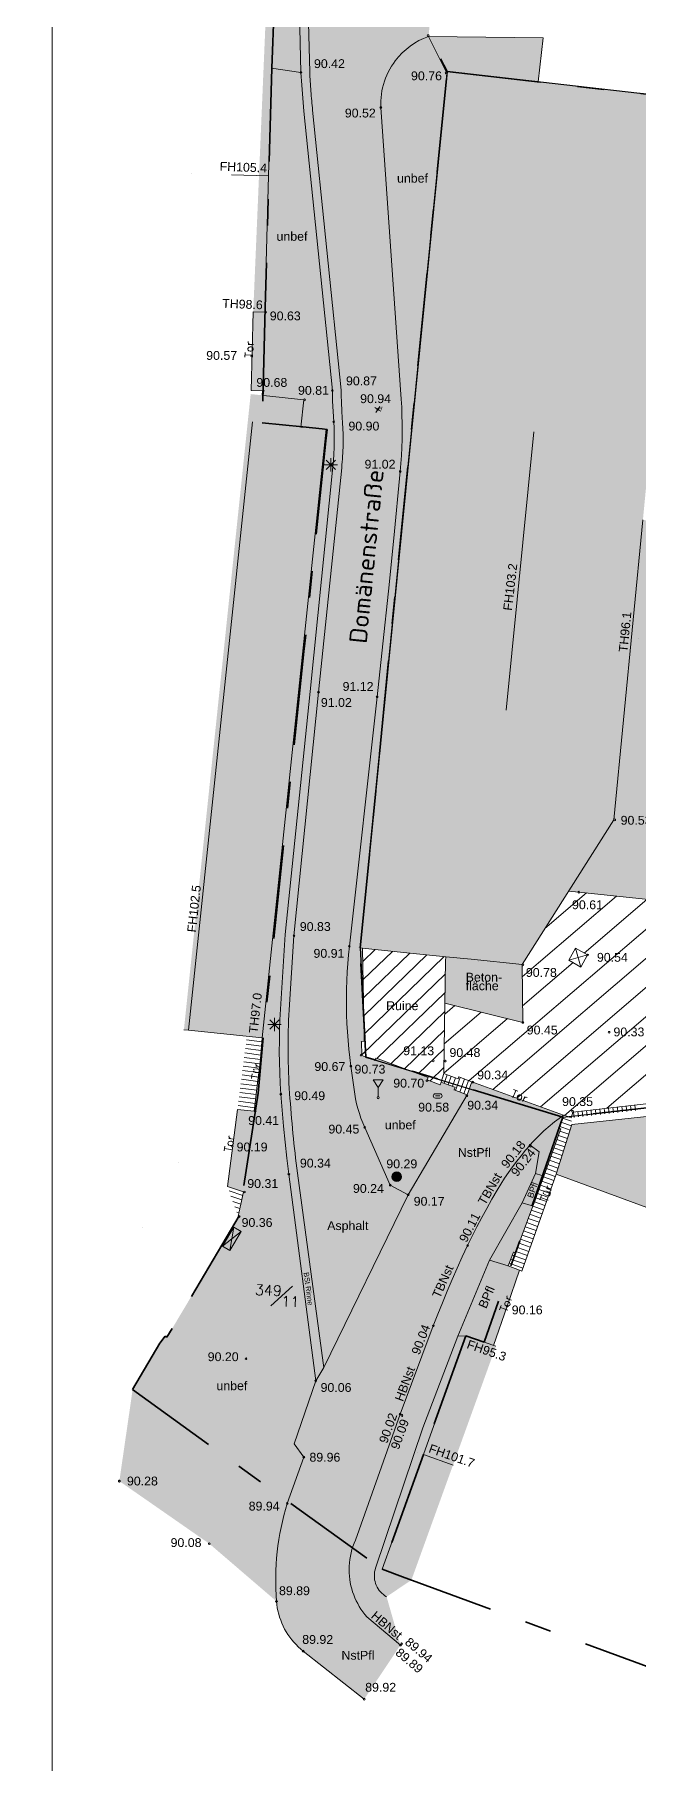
# Model space of a CAD drawing. Header units: centimetres. Extents: x 0 to 44.8, y 0 to 29.7.
# Drawn here: x 31.93 to 34.21, y 4.99 to 11.51 of the extents above; entities that cross this region are included whole.
import ezdxf
from ezdxf.xclip import XClip

# ---------------------------------------------------------------- set-up
doc = ezdxf.new("R2010")
doc.units = ezdxf.units.CM
doc.header["$MEASUREMENT"] = 0
doc.header["$XCLIPFRAME"] = 0
for name, pattern in [('802', [75, 50, -25]), ('812', [75, 50, -25]), ('822', [75, 50, -25]), ('9954', [75, 50, -25]), ('Doppelstrichlinie', [1.093611, 0.529167, -0.211667, 0.141111, -0.211667])]:
    doc.linetypes.add(name, pattern=pattern)
for name, color, linetype in [('A-Fenster Türen', 7, 'Continuous'), ('AB-01_Lageplan_1_0', 7, 'Continuous'), ('AB-01_Lageplan_1_Ebene 2000', 7, 'Continuous'), ('AB-01_Lageplan_1_Ebene 4000', 7, 'Continuous'), ('AB-01_Lageplan_1_Ebene 500', 7, 'Continuous'), ('AB-01_Lageplan_1_Ebene 510', 7, 'Continuous'), ('AB-01_Lageplan_1_Ebene 7000', 7, 'Continuous'), ('AB-01_Lageplan_1_Ebene 7350', 7, 'Continuous'), ('AB-01_Lageplan_1_Ebene 8000', 7, 'Continuous'), ('AB-01_Lageplan_1_Ebene 805', 7, 'Continuous'), ('Layout-Zeichnung.Layout', 7, 'Continuous')]:
    doc.layers.add(name, color=color, linetype=linetype)
doc.styles.add('ERSTELLTER_STIL_1', font='')
doc.styles.add('ERSTELLTER_STIL_2', font='Simplex.shx')
doc.styles.add('ERSTELLTER_STIL_3', font='')
doc.styles.get('ERSTELLTER_STIL_1').set_extended_font_data('Arial Narrow')
doc.styles.get('ERSTELLTER_STIL_3').set_extended_font_data('Arial')

# ---------------------------------------------------------------- blocks, each defined once
blk = doc.blocks.new('Zeichnung_1_1', base_point=(36.7453, 8.7483))
at = {"layer": 'AB-01_Lageplan_1_Ebene 2000', "linetype": 'Continuous', "lineweight": 18, "true_color": 0x0099e6}
blk.add_hatch(color=142, dxfattribs=at).paths.add_polyline_path([(33.2986, 7.2239, 1), (33.2986, 7.1906, 1)])
at = {"layer": 'AB-01_Lageplan_1_Ebene 7000', "linetype": 'Continuous', "lineweight": 18, "true_color": 0x00a800}
for points in [[(33.9148, 7.3819), (33.9167, 7.3873), (33.908, 7.3908), (33.9274, 7.4395, 0.058882), (33.801, 7.3267), (33.8353, 7.3007), (33.8212, 7.2198), (33.8525, 7.209)], [(33.6477, 6.8932), (33.7183, 6.8716), (33.7382, 6.9229), (33.7459, 6.9199), (33.8116, 7.0967), (33.771, 7.1089)], [(33.219, 5.7315, 0.359021), (33.2603, 5.6235), (33.3538, 5.6864), (33.2434, 5.7269), (33.5592, 6.6071), (33.5285, 6.6064), (33.3969, 6.2608)]]:
    blk.add_hatch(color=94, dxfattribs=at).paths.add_polyline_path(points)
at = {"layer": 'AB-01_Lageplan_1_Ebene 8000', "linetype": 'Continuous', "lineweight": 18, "true_color": 0xcdbe89}
for points in [[(32.837, 11.6387), (32.8264, 11.3876), (32.9378, 11.3715), (32.9248, 11.9097), (32.8533, 11.9131), (32.8499, 11.9133), (32.8473, 11.8781)], [(33.3126, 5.4412), (33.2603, 5.6235, -0.359021), (33.219, 5.7315), (33.3969, 6.2608), (33.5285, 6.6064), (33.6477, 6.8932), (33.771, 7.1089), (33.8212, 7.2198), (33.8353, 7.3007), (33.801, 7.3267, 0.048101), (33.6772, 7.1564, 0.021248), (33.5658, 6.9477, 0.022277), (33.4364, 6.6444), (33.3117, 6.3116), (33.1429, 5.8367, 0.128788), (33.1203, 5.701, 0.157382), (33.1857, 5.5476)], [(33.8439, 7.1851), (33.8525, 7.209), (33.8212, 7.2198), (33.771, 7.1089), (33.8116, 7.0967), (33.8184, 7.1153)], [(33.6632, 6.5712), (33.7614, 6.8549), (33.7183, 6.8716), (33.6477, 6.8932), (33.5285, 6.6064), (33.5592, 6.6071)]]:
    blk.add_hatch(color=43, dxfattribs=at).paths.add_polyline_path(points)
at = {"layer": 'AB-01_Lageplan_1_Ebene 8000', "linetype": 'Continuous', "lineweight": 18, "true_color": 0xffeba8}
blk.add_hatch(color=41, dxfattribs=at).paths.add_polyline_path([(33.1761, 5.2374), (33.3126, 5.4412), (33.1857, 5.5476, -0.157382), (33.1203, 5.701, -0.128788), (33.1429, 5.8367), (33.3117, 6.3116), (33.4364, 6.6444, -0.022277), (33.5658, 6.9477, -0.021248), (33.6772, 7.1564, -0.048101), (33.801, 7.3267, -0.058882), (33.9274, 7.4395), (33.5821, 7.5653), (33.5639, 7.5158), (33.3416, 7.1394), (33.2742, 7.1753), (33.1779, 7.3931, -0.052562), (33.1433, 7.5007), (33.126, 7.6244, -0.062141), (33.1201, 8.0762), (33.2244, 9.0167), (33.2873, 9.6151), (33.3119, 9.8661, 0.041159), (33.3153, 10.1389), (33.2385, 11.2391, -0.174428), (33.2932, 11.415, -0.145829), (33.4184, 11.5071), (33.4476, 11.8026), (33.3058, 11.8052, -0.137828), (33.2353, 11.8208, -0.239809), (33.1918, 11.899), (32.9578, 11.9108), (32.9248, 11.9097), (32.9378, 11.3715, 0.013723), (32.9486, 11.2251), (33.056, 10.1714, 0.013004), (33.061, 10.0535, -0.04271), (33.0583, 9.8839), (32.8785, 8.1204), (32.8603, 7.8387, 0.031238), (32.862, 7.5188, 0.015406), (32.8919, 7.2163), (32.9932, 6.4371), (32.9119, 6.1997), (32.9485, 6.1499), (32.8862, 5.9749, 0.095335), (32.8455, 5.6061, 0.208853), (32.9461, 5.4184)])
at = {"layer": 'AB-01_Lageplan_1_Ebene 8000', "linetype": 'Continuous', "lineweight": 18, "true_color": 0xe6e699}
for points in [[(33.3416, 7.1394), (33.5639, 7.5158), (33.5144, 7.5343), (33.5182, 7.5445), (33.4658, 7.5641), (33.4621, 7.554), (33.4136, 7.5724), (33.4169, 7.5811), (33.2281, 7.6513), (33.2202, 7.6544), (33.2167, 7.6454), (33.1671, 7.6646), (33.1664, 7.7177), (33.176, 7.7178), (33.17, 8.0689), (33.1594, 8.07), (33.2535, 9.0119), (33.3576, 10.061), (33.4875, 11.369), (33.4184, 11.5071, 0.145829), (33.2932, 11.415, 0.174428), (33.2385, 11.2391), (33.3153, 10.1389, -0.041159), (33.3119, 9.8661), (33.2873, 9.6151), (33.2244, 9.0167), (33.1201, 8.0762, 0.062141), (33.126, 7.6244), (33.1433, 7.5007, 0.052562), (33.1779, 7.3931), (33.2742, 7.1753)], [(32.9932, 6.4371), (32.8919, 7.2163, -0.015406), (32.862, 7.5188, -0.031238), (32.8603, 7.8387), (32.8785, 8.1204), (33.0583, 9.8839, 0.04271), (33.061, 10.0535, -0.013004), (33.056, 10.1714), (32.9486, 11.2251, -0.013723), (32.9378, 11.3715), (32.8264, 11.3876), (32.801, 10.4667), (32.7578, 10.4679), (32.7496, 10.1718), (32.7925, 10.1704), (32.7919, 10.1537), (32.9483, 10.1371), (32.9374, 10.034), (33.0328, 10.0257), (32.7918, 7.7307), (32.7836, 7.6369), (32.7739, 7.5607), (32.7619, 7.4545), (32.6986, 7.4607), (32.6608, 7.17), (32.7212, 7.1503), (32.7053, 7.0592), (32.4326, 6.6017), (32.4255, 6.6065), (32.4062, 6.5793), (32.3033, 6.4043), (32.2533, 6.0594), (32.5922, 5.8236), (32.8455, 5.6061), (32.8428, 5.6539), (32.8425, 5.7004), (32.8443, 5.7465), (32.8483, 5.7925), (32.8549, 5.8413), (32.864, 5.8895), (32.8751, 5.9365), (32.8888, 5.9824), (32.9485, 6.1499), (32.9119, 6.1997)]]:
    blk.add_hatch(color=41, dxfattribs=at).paths.add_polyline_path(points)
at = {"layer": 'AB-01_Lageplan_1_Ebene 8000', "linetype": 'Continuous', "lineweight": 0, "true_color": 0x000000}
for points in [[(34.5531, 9.6459), (34.3922, 9.6646), (34.3927, 9.6183), (34.3359, 9.6177), (34.3353, 9.6712), (34.2263, 9.6838), (34.117, 8.5534), (33.9463, 8.2843), (34.2585, 8.2507), (34.3964, 8.4309), (34.4468, 8.8597)], [(33.7739, 7.7892), (33.7709, 8.0076), (33.5789, 8.0272), (33.4832, 8.0368), (33.4803, 7.8619)]]:
    blk.add_hatch(color=18, dxfattribs=at).paths.add_polyline_path(points)
at = {"layer": 'AB-01_Lageplan_1_Ebene 805', "linetype": 'Continuous', "lineweight": 13, "true_color": 0x9f9f9f}
for points in [[(32.8075, 11.6399), (32.7578, 10.4679), (32.801, 10.4667), (32.8264, 11.3876), (32.837, 11.6387)], [(34.2701, 10.1369), (34.5873, 10.1112), (34.6145, 10.4814), (34.6533, 10.7925), (34.6979, 11.2363), (33.831, 11.3357), (33.8502, 11.5011), (33.4184, 11.5071), (33.4875, 11.369), (33.3576, 10.061), (33.2535, 9.0119), (33.1594, 8.07), (33.2999, 8.0552), (33.5789, 8.0272), (33.7709, 8.0076), (34.117, 8.5534)], [(32.7482, 10.1583), (32.4966, 7.7617), (32.7918, 7.7307), (33.0328, 10.0257), (32.9374, 10.034), (32.9483, 10.1371)], [(34.3462, 7.4456), (33.9589, 7.4043), (33.8989, 7.2169), (34.2409, 7.0916)], [(33.2434, 5.7269), (33.3203, 5.6987), (33.3537, 5.6858), (33.6724, 6.5679), (33.5592, 6.6071)]]:
    blk.add_hatch(color=253, dxfattribs=at).paths.add_polyline_path(points)
at = {"layer": 'AB-01_Lageplan_1_0', "color": 7, "linetype": 'Continuous', "lineweight": 25, "ltscale": 0.666667, "flags": 128}
blk.add_lwpolyline([(38.6074, 8.6995), (38.233, 10.6142), (37.8071, 10.541), (36.9485, 10.4063), (34.6533, 10.7925), (34.6979, 11.2363), (33.4887, 11.3749), (33.1605, 8.0705), (33.1819, 7.6585), (33.9245, 7.4314), (35.1205, 7.5647), (36.4969, 7.7181), (36.4491, 7.0186), (38.6203, 6.8623)], close=True, dxfattribs=at)
blk.add_lwpolyline([(38.6074, 8.6995), (38.233, 10.6142), (37.8071, 10.541), (36.9485, 10.4063), (34.6533, 10.7925), (34.6979, 11.2363), (33.4887, 11.3749), (33.1605, 8.0705), (33.1819, 7.6585), (33.9245, 7.4314), (35.1205, 7.5647), (36.4969, 7.7181), (36.4491, 7.0186), (38.6203, 6.8623)], close=True, dxfattribs=at)
blk.add_lwpolyline([(38.6074, 8.6995), (38.233, 10.6142), (37.8071, 10.541), (36.9485, 10.4063), (34.6533, 10.7925), (34.6979, 11.2363), (33.4887, 11.3749), (33.1605, 8.0705), (33.1819, 7.6585), (33.9245, 7.4314), (35.1205, 7.5647), (36.4969, 7.7181), (36.4491, 7.0186), (38.6203, 6.8623)], close=True, dxfattribs=at)
at = {"layer": 'AB-01_Lageplan_1_Ebene 2000', "color": 7, "linetype": 'Continuous', "lineweight": 13, "ltscale": 0.666667}
for p, q in [((33.4613, 7.5201), (33.4446, 7.5201)), ((33.4446, 7.5118), (33.4613, 7.5118)), ((33.4613, 7.5034), (33.4446, 7.5034)), ((33.453, 7.5118), (33.453, 7.5118))]:
    blk.add_line(p, q, dxfattribs=at)
at = {"layer": 'AB-01_Lageplan_1_Ebene 2000', "color": 7, "linetype": 'Continuous', "lineweight": 35, "ltscale": 0.666667, "flags": 128}
blk.add_lwpolyline([(33.2986, 7.2239, 1), (33.2986, 7.1906, 1)], format="xyb", close=True, dxfattribs=at)
at = {"layer": 'AB-01_Lageplan_1_Ebene 2000', "color": 7, "linetype": 'Continuous', "lineweight": 13, "ltscale": 0.666667}
for radius in [0.0167, 0.0167, 0.0167, 0.0025]:
    blk.add_circle((33.2986, 7.2073), radius, dxfattribs=at)
for centre, start, end in [((33.4446, 7.5118), 90, 270), ((33.4613, 7.5118), 270, 90)]:
    blk.add_arc(centre, 0.00833, start, end, dxfattribs=at)
at = {"layer": 'AB-01_Lageplan_1_Ebene 4000', "color": 7, "linetype": 'Continuous', "lineweight": 13, "ltscale": 0.666667}
for p, q in [((33.0675, 9.9095), (33.0325, 9.8745)), ((33.0675, 9.8745), (33.0325, 9.9095)), ((33.05, 9.897), (33.05, 9.917)), ((33.025, 9.892), (33.045, 9.892)), ((33.05, 9.867), (33.05, 9.887)), ((33.055, 9.892), (33.075, 9.892)), ((32.813, 7.7812), (32.833, 7.7812)), ((32.8555, 7.7987), (32.8205, 7.7637)), ((32.8555, 7.7637), (32.8205, 7.7987)), ((32.838, 7.7862), (32.838, 7.8062)), ((32.838, 7.7562), (32.838, 7.7762)), ((32.843, 7.7812), (32.863, 7.7812)), ((32.642, 6.945), (32.6847, 7.0165)), ((32.7119, 7.0003), (32.642, 6.945)), ((32.6692, 6.9287), (32.6847, 7.0165)), ((32.7119, 7.0003), (32.6692, 6.9287)), ((32.6847, 7.0165), (32.7119, 7.0003)), ((32.642, 6.945), (32.6692, 6.9287))]:
    blk.add_line(p, q, dxfattribs=at)
for centre in [(33.05, 9.892), (32.838, 7.7812)]:
    blk.add_circle(centre, 0.005, dxfattribs=at)
at = {"layer": 'AB-01_Lageplan_1_Ebene 500', "color": 2, "linetype": 'Continuous', "lineweight": 18, "ltscale": 0.666667}
for p, q in [((32.8297, 11.3874), (32.8297, 11.3874)), ((33.3543, 10.0614), (33.3543, 10.0614)), ((33.0361, 10.0253), (33.0361, 10.0253)), ((33.2501, 9.0122), (33.2501, 9.0122)), ((33.1561, 8.0703), (33.1561, 8.0703)), ((33.606, 8.0177), (33.606, 8.0177)), ((32.7951, 7.7303), (32.7951, 7.7303)), ((33.1633, 7.7176), (33.1633, 7.7176)), ((32.7869, 7.6366), (32.7869, 7.6366)), ((33.2198, 7.6442), (33.2198, 7.6442)), ((33.5301, 7.585), (33.5301, 7.585)), ((32.7772, 7.5603), (32.7772, 7.5603)), ((33.4609, 7.5509), (33.4609, 7.5509)), ((33.5133, 7.5311), (33.5133, 7.5311)), ((33.9243, 7.4406), (33.9243, 7.4406)), ((33.9067, 7.3877), (33.9067, 7.3877)), ((33.8428, 7.182), (33.8428, 7.182)), ((33.8196, 7.1184), (33.8196, 7.1184)), ((33.7394, 6.926), (33.7394, 6.926)), ((33.7171, 6.8685), (33.7171, 6.8685))]:
    blk.add_line(p, q, dxfattribs=at)
at = {"layer": 'AB-01_Lageplan_1_Ebene 500', "color": 7, "linetype": 'Continuous', "lineweight": 13, "ltscale": 0.666667}
for centre in [(33.4169, 11.5101), (32.9378, 11.3715), (33.4842, 11.3694), (33.2385, 11.2391), (32.8043, 10.4666), (32.7521, 10.3007), (32.7958, 10.1703), (33.056, 10.1714), (32.9516, 10.1368), (33.061, 10.0535), (33.3119, 9.8661), (33.0038, 9.0341), (33.2244, 9.0167), (34.1203, 8.5531), (33.9843, 8.2802), (32.9113, 8.116), (33.1201, 8.0762), (33.7737, 8.0059), (33.7739, 7.7892), (34.0987, 7.752), (33.126, 7.6244), (33.164, 7.6658), (33.436, 7.6442), (33.4818, 7.6433), (33.4124, 7.5693), (33.5852, 7.5641), (32.862, 7.5188), (33.5628, 7.5126), (32.7652, 7.4541), (33.9612, 7.4542), (33.1779, 7.3931), (32.6786, 7.3222), (33.801, 7.3267), (33.8037, 7.3217), (32.8919, 7.2163), (33.2742, 7.1753), (32.7245, 7.1496), (33.3416, 7.1394), (32.7047, 7.057), (33.5658, 6.9477), (33.7145, 6.7193), (33.4364, 6.6444), (32.7306, 6.5211), (32.9932, 6.4371), (33.3117, 6.3116), (33.3185, 6.3069), (32.9485, 6.1499), (32.2533, 6.0594), (32.8862, 5.9749), (32.5922, 5.8236), (32.8455, 5.6061), (32.9461, 5.4184), (33.3126, 5.4412), (33.3171, 5.4464), (33.1761, 5.2374)]:
    blk.add_circle(centre, 0.00333, dxfattribs=at)
at = {"layer": 'AB-01_Lageplan_1_Ebene 510', "color": 1, "linetype": 'Doppelstrichlinie', "lineweight": 35, "ltscale": 0.666667, "true_color": 0xe60000}
for p, q in [((32.8673, 12.3528), (32.8275, 11.3876)), ((33.2351, 11.8609), (33.4887, 11.3749)), ((32.8275, 11.3876), (32.803, 10.4846)), ((33.1605, 8.0705), (33.4887, 11.3749)), ((33.4887, 11.3749), (34.6979, 11.2363)), ((32.803, 10.4846), (32.7912, 10.05)), ((32.7912, 10.05), (32.9447, 10.0343)), ((32.9447, 10.0343), (33.0182, 10.0268)), ((33.0313, 9.9815), (32.949, 9.1872)), ((33.0182, 10.0268), (33.0358, 10.0251)), ((33.0358, 10.0251), (33.0313, 9.9815)), ((32.949, 9.1872), (32.7953, 7.7306)), ((33.1819, 7.6585), (33.1605, 8.0705)), ((32.7953, 7.7306), (32.7762, 7.5224)), ((33.9245, 7.4314), (33.1819, 7.6585)), ((35.1205, 7.5647), (33.9245, 7.4314)), ((32.7762, 7.5224), (32.7053, 7.0592)), ((33.9245, 7.4314), (33.6287, 6.5831)), ((32.7053, 7.0592), (32.4326, 6.6017)), ((32.4255, 6.6065), (32.4062, 6.5793)), ((32.4326, 6.6017), (32.4255, 6.6065)), ((33.5592, 6.6071), (33.3989, 6.1603)), ((33.6287, 6.5831), (33.5592, 6.6071)), ((32.4062, 6.5793), (32.3033, 6.4043)), ((32.3033, 6.4043), (33.2434, 5.7269)), ((33.3989, 6.1603), (33.2434, 5.7269)), ((33.2434, 5.7269), (33.3203, 5.6987)), ((33.3203, 5.6987), (34.8045, 5.1545))]:
    blk.add_line(p, q, dxfattribs=at)
at = {"layer": 'AB-01_Lageplan_1_Ebene 510', "color": 7, "linetype": 'Continuous', "lineweight": 13, "ltscale": 0.666667}
for centre in [(33.4887, 11.3749), (33.1605, 8.0705), (33.1819, 7.6585), (33.9245, 7.4314)]:
    blk.add_circle(centre, 0.0005, dxfattribs=at)
at = {"layer": 'AB-01_Lageplan_1_Ebene 7000', "color": 7, "linetype": 'Continuous', "lineweight": 13, "ltscale": 0.666667}
for p, q in [((33.7507, 7.5039), (37.1807, 10.44)), ((33.8406, 7.4711), (37.3393, 10.4661)), ((33.9305, 7.4384), (37.4979, 10.4921)), ((33.5711, 7.5695), (36.8733, 10.3962)), ((33.6608, 7.5366), (37.0221, 10.414)), ((34.0901, 7.4653), (36.5468, 9.5683)), ((33.8333, 8.0134), (34.127, 8.2648)), ((33.8569, 8.1432), (34.0132, 8.2771)), ((34.005, 8.0506), (34.2409, 8.2526)), ((33.7715, 7.9605), (33.8333, 8.0134)), ((33.773, 7.852), (33.9629, 8.0146)), ((33.4777, 7.7089), (33.6169, 7.8281)), ((33.4795, 7.8202), (33.5175, 7.8527)), ((33.4758, 7.5976), (33.7163, 7.8035))]:
    blk.add_line(p, q, dxfattribs=at)
at = {"layer": 'AB-01_Lageplan_1_Ebene 7350', "color": 7, "linetype": 'Continuous', "lineweight": 13, "ltscale": 0.666667}
for p, q in [((32.7496, 10.1718), (32.7578, 10.4679)), ((32.7925, 10.1704), (32.7496, 10.1718)), ((32.7925, 10.1704), (32.7919, 10.1537)), ((32.789, 7.6992), (32.7306, 7.7068)), ((32.7905, 7.7158), (32.7328, 7.7234)), ((32.7918, 7.7307), (32.7836, 7.6369)), ((32.7831, 7.6328), (32.722, 7.6407)), ((32.7847, 7.6494), (32.7242, 7.6572)), ((32.7861, 7.666), (32.7263, 7.6738)), ((32.7876, 7.6826), (32.7285, 7.6903)), ((32.7747, 7.5666), (32.7134, 7.5746)), ((32.7768, 7.5832), (32.7156, 7.5911)), ((32.7789, 7.5997), (32.7177, 7.6077)), ((32.781, 7.6162), (32.7199, 7.6242)), ((33.4791, 7.5591), (33.4658, 7.5641)), ((33.4819, 7.594), (33.4758, 7.5962)), ((33.4771, 7.5598), (33.4885, 7.5916)), ((33.5158, 7.5818), (33.4819, 7.594)), ((33.4927, 7.554), (33.5042, 7.5859)), ((33.5083, 7.5482), (33.5199, 7.5803)), ((33.5304, 7.5765), (33.5158, 7.5818)), ((33.5202, 7.5321), (33.5382, 7.5819)), ((33.5332, 7.5838), (33.5304, 7.5765)), ((33.5821, 7.5653), (33.5332, 7.5838)), ((33.5358, 7.5263), (33.5538, 7.576)), ((33.5515, 7.5204), (33.5694, 7.5701)), ((33.5639, 7.5158), (33.5821, 7.5653)), ((33.9274, 7.4395), (33.5821, 7.5653)), ((32.7671, 7.5004), (32.7048, 7.5085)), ((32.769, 7.517), (32.707, 7.525)), ((32.7709, 7.5335), (32.7091, 7.5416)), ((32.7727, 7.5501), (32.7113, 7.5581)), ((32.7739, 7.5607), (32.7619, 7.4545)), ((33.5174, 7.5448), (33.4791, 7.5591)), ((33.5144, 7.5343), (33.5182, 7.5445)), ((33.5639, 7.5158), (33.5144, 7.5343)), ((33.5182, 7.5445), (33.5174, 7.5448)), ((34.525, 7.5142), (33.9616, 7.4509)), ((32.6986, 7.4607), (32.6608, 7.17)), ((32.7619, 7.4545), (32.6986, 7.4607)), ((32.7634, 7.4673), (32.7005, 7.4754)), ((32.7652, 7.4838), (32.7027, 7.492)), ((33.9274, 7.4395), (33.908, 7.3908)), ((33.9274, 7.4395), (33.9439, 7.4337)), ((33.9439, 7.4337), (33.9558, 7.4296)), ((33.9616, 7.4509), (33.9558, 7.4296)), ((33.9644, 7.4512), (33.9667, 7.4308)), ((33.981, 7.453), (33.9833, 7.4327)), ((33.9975, 7.4549), (33.9998, 7.4346)), ((34.0141, 7.4568), (34.0164, 7.4365)), ((34.0307, 7.4586), (34.033, 7.4384)), ((34.0472, 7.4605), (34.0495, 7.4402)), ((34.0638, 7.4623), (34.0661, 7.4421)), ((34.0803, 7.4642), (34.0826, 7.444)), ((34.0969, 7.4661), (34.0992, 7.4459)), ((34.1135, 7.4679), (34.1158, 7.4478)), ((34.13, 7.4698), (34.1323, 7.4497)), ((34.1466, 7.4716), (34.1489, 7.4516)), ((34.1632, 7.4735), (34.1654, 7.4534)), ((34.1797, 7.4754), (34.182, 7.4553)), ((34.1963, 7.4772), (34.1986, 7.4572)), ((33.9148, 7.3819), (33.8525, 7.209)), ((33.908, 7.3908), (33.9167, 7.3873)), ((33.9521, 7.383), (33.9107, 7.3976)), ((33.947, 7.3671), (33.9137, 7.3788)), ((33.9167, 7.3873), (33.9148, 7.3819)), ((33.9572, 7.3989), (33.9169, 7.413)), ((33.9574, 7.4165), (33.9231, 7.4285)), ((33.9266, 7.3036), (33.8911, 7.3161)), ((33.9317, 7.3195), (33.8967, 7.3318)), ((33.9368, 7.3354), (33.9024, 7.3475)), ((33.9419, 7.3513), (33.908, 7.3632)), ((33.9012, 7.2242), (33.8629, 7.2377)), ((33.9063, 7.2401), (33.8685, 7.2534)), ((33.9114, 7.256), (33.8741, 7.2691)), ((33.9165, 7.2719), (33.8798, 7.2848)), ((33.9216, 7.2878), (33.8854, 7.3004)), ((33.7705, 6.8513), (33.8989, 7.2169)), ((33.8793, 7.1613), (33.8402, 7.175)), ((33.8525, 7.209), (33.8439, 7.1851)), ((33.8849, 7.177), (33.8459, 7.1907)), ((33.8904, 7.1927), (33.8516, 7.2063)), ((33.8959, 7.2084), (33.8572, 7.222)), ((32.7212, 7.1503), (32.6608, 7.17)), ((32.6667, 7.1536), (32.7183, 7.1368)), ((32.6739, 7.1337), (32.7148, 7.1204)), ((32.6811, 7.1138), (32.7113, 7.104)), ((32.7212, 7.1503), (32.7014, 7.0577)), ((33.8184, 7.1153), (33.8116, 7.0967)), ((33.8572, 7.0984), (33.8174, 7.1124)), ((33.8628, 7.1141), (33.8231, 7.128)), ((33.8683, 7.1298), (33.8288, 7.1437)), ((33.8738, 7.1455), (33.8345, 7.1593)), ((32.6883, 7.0939), (32.7078, 7.0876)), ((32.6955, 7.0741), (32.7043, 7.0712)), ((33.8116, 7.0967), (33.7475, 6.9242)), ((33.8352, 7.0355), (33.7942, 7.0499)), ((33.8407, 7.0512), (33.8, 7.0655)), ((33.8462, 7.0669), (33.8058, 7.0811)), ((33.8517, 7.0826), (33.8116, 7.0967)), ((33.8131, 6.9726), (33.771, 6.9873)), ((33.8186, 6.9883), (33.7768, 7.003)), ((33.8241, 7.004), (33.7826, 7.0186)), ((33.8296, 7.0197), (33.7884, 7.0342)), ((33.7382, 6.9229), (33.7183, 6.8716)), ((33.7855, 6.8939), (33.734, 6.912)), ((33.7382, 6.9229), (33.7459, 6.9199)), ((33.7475, 6.9242), (33.7459, 6.9199)), ((33.791, 6.9097), (33.7478, 6.9248)), ((33.7965, 6.9254), (33.7536, 6.9405)), ((33.802, 6.9411), (33.7594, 6.9561)), ((33.8075, 6.9568), (33.7652, 6.9717)), ((33.7614, 6.8549), (33.7145, 6.7193)), ((33.7183, 6.8716), (33.7614, 6.8549)), ((33.7744, 6.8625), (33.7219, 6.8809)), ((33.7799, 6.8782), (33.7279, 6.8965)), ((33.7614, 6.8549), (33.7705, 6.8513)), ((33.7145, 6.7193), (33.6632, 6.5712))]:
    blk.add_line(p, q, dxfattribs=at)
at = {"layer": 'AB-01_Lageplan_1_Ebene 7350', "color": 7, "linetype": '812', "lineweight": 13, "ltscale": 0.666667}
for p, q in [((32.7836, 7.6369), (32.7739, 7.5607)), ((33.8184, 7.1153), (33.8439, 7.1851))]:
    blk.add_line(p, q, dxfattribs=at)
at = {"layer": 'AB-01_Lageplan_1_Ebene 8000', "color": 7, "linetype": 'Continuous', "lineweight": 13, "ltscale": 0.666667}
for p, q in [((32.9378, 11.3715), (32.9248, 11.9097)), ((32.9378, 11.3715), (32.8264, 11.3876)), ((33.056, 10.1714), (32.9486, 11.2251)), ((33.2385, 11.2391), (33.3153, 10.1389)), ((33.2159, 10.1074), (33.2274, 10.1005)), ((33.2274, 10.1005), (33.2343, 10.1119)), ((33.2274, 10.1005), (33.2204, 10.0891)), ((33.2274, 10.1005), (33.2388, 10.0936)), ((32.9719, 9.0369), (33.0583, 9.8839)), ((32.8785, 8.1204), (32.9719, 9.0369)), ((32.8603, 7.8387), (32.8785, 8.1204)), ((33.9467, 8.0238), (33.9724, 8.0689)), ((33.9467, 8.0238), (34.018, 8.0434)), ((33.9921, 7.9979), (33.9467, 8.0238)), ((34.018, 8.0434), (33.9724, 8.0689)), ((33.9921, 7.9979), (33.9724, 8.0689)), ((33.9921, 7.9979), (34.018, 8.0434)), ((33.2287, 7.5432), (33.21, 7.5723)), ((33.21, 7.5723), (33.2475, 7.5723)), ((33.2475, 7.5723), (33.2287, 7.5432)), ((33.2287, 7.5098), (33.2287, 7.5432)), ((33.2742, 7.1753), (33.1779, 7.3931)), ((32.9932, 6.4371), (32.8919, 7.2163)), ((33.771, 7.1089), (33.8212, 7.2198)), ((33.8451, 7.2115), (33.8212, 7.2198)), ((33.8525, 7.209), (33.8451, 7.2115)), ((33.3416, 7.1394), (33.0236, 6.4883)), ((33.771, 7.1089), (33.6477, 6.8932)), ((33.805, 7.0987), (33.771, 7.1089)), ((33.8116, 7.0967), (33.805, 7.0987)), ((33.6477, 6.8932), (33.5285, 6.6064)), ((33.6477, 6.8932), (33.7183, 6.8716)), ((33.3117, 6.3116), (33.4364, 6.6444)), ((33.5285, 6.6064), (33.3969, 6.2608)), ((33.5285, 6.6064), (33.5592, 6.6071)), ((33.0236, 6.4883), (32.9932, 6.4371)), ((33.1429, 5.8367), (33.3117, 6.3116)), ((33.3969, 6.2608), (33.219, 5.7315)), ((32.8862, 5.9749), (32.9485, 6.1499)), ((33.3126, 5.4412), (33.1857, 5.5476)), ((33.1761, 5.2374), (32.9461, 5.4184))]:
    blk.add_line(p, q, dxfattribs=at)
at = {"layer": 'AB-01_Lageplan_1_Ebene 8000', "color": 152, "linetype": '9954', "lineweight": 18, "ltscale": 0.666667, "true_color": 0x0069e6}
for p, q in [((32.9708, 11.3727), (32.9578, 11.9108)), ((33.089, 10.1734), (32.9815, 11.2285)), ((33.0038, 9.0341), (33.0911, 9.8806)), ((32.9113, 8.116), (33.0038, 9.0341)), ((32.8932, 7.8367), (32.9113, 8.116)), ((33.0213, 6.5056), (32.9246, 7.2206)), ((33.0236, 6.4883), (33.0213, 6.5056))]:
    blk.add_line(p, q, dxfattribs=at)
at = {"layer": 'AB-01_Lageplan_1_Ebene 8000', "color": 7, "linetype": '812', "lineweight": 13, "ltscale": 0.666667}
for p, q in [((33.9843, 8.2802), (33.9463, 8.2843)), ((34.2585, 8.2507), (33.9843, 8.2802)), ((33.7709, 8.0076), (33.7739, 7.7892)), ((33.4955, 7.8581), (33.4803, 7.8619)), ((33.7739, 7.7892), (33.4955, 7.8581)), ((33.5639, 7.5158), (33.3416, 7.1394)), ((33.8353, 7.3007), (33.801, 7.3267)), ((33.8212, 7.2198), (33.8353, 7.3007)), ((33.3416, 7.1394), (33.2742, 7.1753)), ((32.9119, 6.1997), (32.9932, 6.4371)), ((32.9485, 6.1499), (32.9119, 6.1997))]:
    blk.add_line(p, q, dxfattribs=at)
at = {"layer": 'AB-01_Lageplan_1_Ebene 8000', "color": 7, "linetype": 'Continuous', "lineweight": 13, "ltscale": 0.666667, "flags": 128}
for points in [[(33.2932, 11.415), (33.2859, 11.4049), (33.279, 11.3944), (33.2727, 11.3836), (33.2668, 11.3725), (33.2615, 11.3612), (33.2567, 11.3496), (33.2524, 11.3378), (33.2487, 11.3259), (33.2455, 11.3137), (33.2429, 11.3015), (33.2409, 11.2891), (33.2394, 11.2767), (33.2385, 11.2642), (33.2382, 11.2517), (33.2385, 11.2391)], [(32.9486, 11.2251), (32.9441, 11.2739), (32.9405, 11.3227), (32.9378, 11.3715)], [(33.061, 10.0535), (33.0587, 10.0928), (33.057, 10.1321), (33.056, 10.1714)], [(33.3153, 10.1389), (33.3172, 10.1086), (33.3184, 10.0783), (33.3192, 10.048), (33.3193, 10.0176), (33.319, 9.9873), (33.318, 9.9569), (33.3165, 9.9266), (33.3145, 9.8964), (33.3119, 9.8661)], [(33.0583, 9.8839), (33.0604, 9.9081), (33.062, 9.9323), (33.063, 9.9565), (33.0634, 9.9808), (33.0632, 10.0051), (33.0624, 10.0293), (33.061, 10.0535)], [(33.3119, 9.8661), (33.2873, 9.6151)], [(33.2873, 9.6151), (33.267, 9.4156), (33.246, 9.2161), (33.2244, 9.0167)], [(33.2244, 9.0167), (33.1201, 8.0762)], [(33.1201, 8.0762), (33.1168, 8.044), (33.1141, 8.0118), (33.1119, 7.9795), (33.1104, 7.9472), (33.1093, 7.9148), (33.1089, 7.8825), (33.109, 7.8501), (33.1098, 7.8178), (33.111, 7.7854), (33.1129, 7.7531), (33.1153, 7.7209), (33.1183, 7.6887), (33.1219, 7.6565), (33.126, 7.6244)], [(32.862, 7.5188), (32.8596, 7.5587), (32.8578, 7.5987), (32.8566, 7.6387), (32.8561, 7.6787), (32.8562, 7.7187), (32.8569, 7.7588), (32.8583, 7.7988), (32.8603, 7.8387)], [(33.126, 7.6244), (33.1433, 7.5007)], [(32.8919, 7.2163), (32.8844, 7.2766), (32.8777, 7.3371), (32.8717, 7.3976), (32.8664, 7.4581), (32.862, 7.5188)], [(33.1779, 7.3931), (33.1706, 7.4105), (33.1639, 7.4281), (33.1578, 7.446), (33.1523, 7.4641), (33.1475, 7.4823), (33.1433, 7.5007)], [(33.6772, 7.1564), (33.6908, 7.179), (33.705, 7.2012), (33.7198, 7.2231), (33.735, 7.2446), (33.7508, 7.2657), (33.767, 7.2865), (33.7838, 7.3068), (33.801, 7.3267)], [(33.5658, 6.9477), (33.5831, 6.9831), (33.601, 7.0183), (33.6193, 7.0533), (33.6381, 7.0879), (33.6574, 7.1223), (33.6772, 7.1564)], [(33.4364, 6.6444), (33.4532, 6.6884), (33.4706, 6.7322), (33.4886, 6.7758), (33.507, 6.8191), (33.5261, 6.8622), (33.5457, 6.9051), (33.5658, 6.9477)], [(32.8455, 5.6061), (32.8439, 5.6294), (32.8429, 5.6527), (32.8424, 5.676), (32.8425, 5.6994), (32.8431, 5.7227), (32.8443, 5.746), (32.846, 5.7692), (32.8483, 5.7925), (32.8511, 5.8156), (32.8545, 5.8387), (32.8584, 5.8617), (32.8629, 5.8846), (32.8679, 5.9074), (32.8735, 5.9301), (32.8796, 5.9526), (32.8862, 5.9749)], [(33.1203, 5.701), (33.1194, 5.7136), (33.1191, 5.7263), (33.1195, 5.7389), (33.1204, 5.7515), (33.1219, 5.7641), (33.1239, 5.7765), (33.1266, 5.7889), (33.1298, 5.8011), (33.1336, 5.8132), (33.138, 5.8251), (33.1429, 5.8367)], [(33.1857, 5.5476), (33.178, 5.5569), (33.1706, 5.5666), (33.1638, 5.5766), (33.1573, 5.5868), (33.1514, 5.5974), (33.1459, 5.6082), (33.1409, 5.6192), (33.1364, 5.6304), (33.1324, 5.6418), (33.1289, 5.6534), (33.126, 5.6652), (33.1235, 5.677), (33.1216, 5.689), (33.1203, 5.701)], [(33.219, 5.7315), (33.2169, 5.7244), (33.2154, 5.7172), (33.2145, 5.7099), (33.2142, 5.7025), (33.2145, 5.6951), (33.2154, 5.6878), (33.2169, 5.6806), (33.219, 5.6735), (33.2216, 5.6666), (33.2248, 5.66), (33.2285, 5.6536), (33.2327, 5.6476), (33.2374, 5.6419), (33.2425, 5.6366), (33.2481, 5.6318), (33.254, 5.6274), (33.2603, 5.6235)], [(32.9461, 5.4184), (32.9368, 5.4261), (32.9277, 5.4343), (32.9191, 5.4429), (32.9109, 5.4518), (32.903, 5.4612), (32.8956, 5.4708), (32.8887, 5.4808), (32.8822, 5.4912), (32.8762, 5.5018), (32.8707, 5.5126), (32.8657, 5.5237), (32.8612, 5.535), (32.8573, 5.5465), (32.8538, 5.5582), (32.8509, 5.57), (32.8486, 5.582), (32.8468, 5.594), (32.8455, 5.6061)]]:
    blk.add_lwpolyline(points, dxfattribs=at)
at = {"layer": 'AB-01_Lageplan_1_Ebene 8000', "color": 7, "linetype": 'Continuous', "lineweight": 13, "ltscale": 0.666667}
for centre, radius in [((33.2274, 10.1005), 0.00333), ((34.018, 8.0434), 0.00333), ((33.2287, 7.5057), 0.00417)]:
    blk.add_circle(centre, radius, dxfattribs=at)
blk.add_arc((33.5103, 11.251), 0.272, 109.73713, 142.92475, dxfattribs=at)
at = {"layer": 'AB-01_Lageplan_1_Ebene 8000', "color": 152, "linetype": '9954', "lineweight": 18, "ltscale": 0.666667, "true_color": 0x0069e6}
for centre, radius, start, end in [((35.6097, 11.4962), 2.6418, 182.67945, 185.81621), ((35.325, 10.2101), 2.2363, 180.94134, 183.9571), ((32.0686, 9.9849), 1.0279, 354.17453, 3.9571), ((35.4192, 7.6922), 2.5301, 176.72604, 183.88011), ((37.784, 7.8526), 4.9003, 183.88011, 187.41074)]:
    blk.add_arc(centre, radius, start, end, dxfattribs=at)
at = {"layer": 'AB-01_Lageplan_1_Ebene 8000', "color": 7, "linetype": '812', "lineweight": 13, "ltscale": 0.666667}
blk.add_arc((34.3412, 6.8483), 0.7216, 124.98488, 138.46408, dxfattribs=at)
at = {"layer": 'AB-01_Lageplan_1_Ebene 805', "color": 7, "linetype": 'Continuous', "lineweight": 13, "ltscale": 0.666667}
for p, q in [((32.837, 11.6387), (32.8264, 11.3876)), ((33.8502, 11.5011), (33.4184, 11.5071)), ((33.4875, 11.369), (33.4184, 11.5071)), ((33.831, 11.3357), (33.8502, 11.5011)), ((32.8264, 11.3876), (32.8152, 10.9816)), ((33.4875, 11.369), (33.3576, 10.061)), ((34.6979, 11.2363), (33.831, 11.3357)), ((32.8152, 10.9816), (32.801, 10.4667)), ((32.801, 10.4667), (32.7578, 10.4679)), ((32.7919, 10.1537), (32.7964, 10.1532)), ((32.7964, 10.1532), (32.9483, 10.1371)), ((32.9483, 10.1371), (32.9374, 10.034)), ((33.3576, 10.061), (33.2535, 9.0119)), ((32.7918, 7.7307), (33.0328, 10.0257)), ((32.9569, 10.0323), (32.9374, 10.034)), ((33.0328, 10.0257), (32.9569, 10.0323)), ((34.2263, 9.6838), (34.117, 8.5534)), ((33.2535, 9.0119), (33.1594, 8.07)), ((34.117, 8.5534), (33.7709, 8.0076)), ((33.17, 8.0689), (33.1594, 8.07)), ((33.2999, 8.0552), (33.17, 8.0689)), ((33.17, 8.0689), (33.17, 8.0689)), ((33.4832, 8.0368), (33.2999, 8.0552)), ((33.5789, 8.0272), (33.4832, 8.0368)), ((33.7709, 8.0076), (33.5789, 8.0272)), ((32.5137, 7.7599), (32.4966, 7.7617)), ((32.7918, 7.7307), (32.5137, 7.7599)), ((34.3462, 7.4456), (33.9589, 7.4043)), ((33.9589, 7.4043), (33.8989, 7.2169)), ((33.8989, 7.2169), (34.2409, 7.0916)), ((33.5592, 6.6071), (33.3989, 6.1603)), ((33.6724, 6.5679), (33.5592, 6.6071)), ((33.3989, 6.1603), (33.2434, 5.7269)), ((33.2434, 5.7269), (33.3203, 5.6987))]:
    blk.add_line(p, q, dxfattribs=at)
at = {"layer": 'AB-01_Lageplan_1_Ebene 805', "color": 2, "linetype": 'Continuous', "lineweight": 18, "ltscale": 0.666667}
for p, q in [((32.5269, 10.9896), (32.5269, 10.9896)), ((32.7301, 10.4841), (32.7301, 10.4841)), ((33.7575, 9.4334), (33.7575, 9.4334)), ((34.2086, 9.236), (34.2086, 9.236)), ((32.5509, 8.1139), (32.5509, 8.1139)), ((32.8146, 7.7445), (32.8146, 7.7445)), ((33.4157, 7.5815), (33.4157, 7.5815)), ((32.4755, 7.2593), (32.4755, 7.2593)), ((32.3403, 7.0171), (32.3403, 7.0171)), ((33.5511, 6.6606), (33.5511, 6.6606)), ((33.5715, 6.5908), (33.5715, 6.5908)), ((33.3759, 6.1685), (33.3759, 6.1685))]:
    blk.add_line(p, q, dxfattribs=at)
at = {"layer": 'AB-01_Lageplan_1_Ebene 805', "color": 7, "linetype": '802', "lineweight": 13, "ltscale": 0.666667}
for p, q in [((32.8152, 10.9816), (32.6758, 10.9855)), ((32.5137, 7.7599), (32.7545, 10.0532)), ((33.8153, 10.0156), (33.7111, 8.9665)), ((33.3989, 6.1603), (33.511, 6.12))]:
    blk.add_line(p, q, dxfattribs=at)
at = {"layer": 'AB-01_Lageplan_1_Ebene 805', "color": 7, "linetype": '822', "lineweight": 13, "ltscale": 0.666667}
for p, q in [((33.1757, 7.7346), (33.1701, 8.068)), ((33.4829, 8.0212), (33.4803, 7.8619)), ((33.4832, 8.0368), (33.4829, 8.0212)), ((33.4803, 7.8619), (33.4759, 7.6035)), ((33.1664, 7.7177), (33.176, 7.7178)), ((33.1671, 7.6646), (33.1664, 7.7177)), ((33.176, 7.7178), (33.1757, 7.7346)), ((33.2167, 7.6454), (33.1671, 7.6646)), ((33.2167, 7.6454), (33.2202, 7.6544)), ((33.2281, 7.6513), (33.2202, 7.6544)), ((33.4169, 7.5811), (33.2281, 7.6513)), ((33.4136, 7.5724), (33.4169, 7.5811)), ((33.4621, 7.554), (33.4136, 7.5724)), ((33.4621, 7.554), (33.4658, 7.5641)), ((33.4758, 7.5962), (33.4658, 7.5641)), ((33.4759, 7.6035), (33.4758, 7.5962))]:
    blk.add_line(p, q, dxfattribs=at)
at = {"layer": 'AB-01_Lageplan_1_Ebene 805', "color": 7, "linetype": 'Continuous', "lineweight": 25, "ltscale": 0.666667}
for p, q in [((33.2175, 8.0639), (33.1709, 8.0188)), ((33.2823, 8.057), (33.1721, 7.9504)), ((33.3474, 8.0504), (33.1732, 7.882)), ((33.4126, 8.0439), (33.1744, 7.8136)), ((33.4778, 8.0374), (33.1756, 7.7452)), ((33.4821, 7.972), (33.167, 7.6674)), ((33.4809, 7.9013), (33.224, 7.6529)), ((33.4797, 7.8306), (33.2759, 7.6335)), ((33.4785, 7.7599), (33.3278, 7.6142)), ((33.217, 7.6461), (33.2164, 7.6455)), ((33.4773, 7.6892), (33.3798, 7.5949)), ((33.4761, 7.6185), (33.4243, 7.5683))]:
    blk.add_line(p, q, dxfattribs=at)
at = {"layer": 'AB-01_Lageplan_1_Ebene 2000', "color": 7, "linetype": 'Continuous', "lineweight": 13, "char_height": 0.033333, "style": 'ERSTELLTER_STIL_3'}
for s, insert, attachment_point in [('\\A1;{\\pqc;\\fArial|b0|i0|c0|p38;90.58}', (33.4378, 7.4861), 2), ('\\A1;{\\pqc;\\fArial|b0|i0|c0|p38;90.29}', (33.3177, 7.2387), 8)]:
    blk.add_mtext(s, dxfattribs=dict(at, insert=insert, attachment_point=attachment_point))
at = {"layer": 'AB-01_Lageplan_1_Ebene 500', "color": 7, "linetype": 'Continuous', "lineweight": 13, "char_height": 0.033333, "style": 'ERSTELLTER_STIL_3'}
for s, insert, attachment_point in [('\\A1;{\\pql;\\fArial|b0|i0|c0|p38;90.42}', (32.9868, 11.3871), 7), ('\\A1;{\\pqr;\\fArial|b0|i0|c0|p38;90.76}', (33.469, 11.375), 3), ('\\A1;{\\pqr;\\fArial|b0|i0|c0|p38;90.52}', (33.2195, 11.2347), 3), ('\\A1;{\\pql;\\fArial|b0|i0|c0|p38;90.63}', (32.8202, 10.4698), 1), ('\\A1;{\\pqr;\\fArial|b0|i0|c0|p38;90.57}', (32.6971, 10.3038), 6), ('\\A1;{\\pql;\\fArial|b0|i0|c0|p38;90.68}', (32.7697, 10.1851), 7), ('\\A1;{\\pql;\\fArial|b0|i0|c0|p38;90.81}', (32.9266, 10.1552), 7), ('\\A1;{\\pql;\\fArial|b0|i0|c0|p38;90.87}', (33.1074, 10.1909), 7), ('\\A1;{\\pql;\\fArial|b0|i0|c0|p38;90.90}', (33.1166, 10.0544), 1), ('\\A1;{\\pqr;\\fArial|b0|i0|c0|p38;91.02}', (33.2938, 9.8768), 9), ('\\A1;{\\pqr;\\fArial|b0|i0|c0|p38;91.12}', (33.2111, 9.0388), 9), ('\\A1;{\\pql;\\fArial|b0|i0|c0|p38;91.02}', (33.0127, 9.0122), 1), ('\\A1;{\\pql;\\fArial|b0|i0|c0|p38;90.53}', (34.1424, 8.551), 4), ('\\A1;{\\pql;\\fArial|b0|i0|c0|p38;90.61}', (33.9592, 8.2493), 1), ('\\A1;{\\pql;\\fArial|b0|i0|c0|p38;90.83}', (32.9333, 8.1334), 7), ('\\A1;{\\pqr;\\fArial|b0|i0|c0|p38;90.91}', (33.1014, 8.0661), 3), ('\\A1;{\\pql;\\fArial|b0|i0|c0|p38;90.78}', (33.7854, 7.9941), 1), ('\\A1;{\\pql;\\fArial|b0|i0|c0|p38;90.45}', (33.7885, 7.777), 1), ('\\A1;{\\pql;\\fArial|b0|i0|c0|p38;90.33}', (34.1153, 7.7529), 4), ('\\A1;{\\pqr;\\fArial|b0|i0|c0|p38;91.13}', (33.4396, 7.665), 9), ('\\A1;{\\pql;\\fArial|b0|i0|c0|p38;90.48}', (33.4973, 7.6581), 7), ('\\A1;{\\pqr;\\fArial|b0|i0|c0|p38;90.67}', (33.1048, 7.6224), 6), ('\\A1;{\\pql;\\fArial|b0|i0|c0|p38;90.73}', (33.1394, 7.6294), 1), ('\\A1;{\\pqr;\\fArial|b0|i0|c0|p38;90.70}', (33.402, 7.5766), 3), ('\\A1;{\\pql;\\fArial|b0|i0|c0|p38;90.34}', (33.6017, 7.5737), 7), ('\\A1;{\\pql;\\fArial|b0|i0|c0|p38;90.49}', (32.9123, 7.5125), 4), ('\\A1;{\\pqc;\\fArial|b0|i0|c0|p38;90.35}', (33.98, 7.4733), 8), ('\\A1;{\\pql;\\fArial|b0|i0|c0|p38;90.41}', (32.7387, 7.436), 1), ('\\A1;{\\pql;\\fArial|b0|i0|c0|p38;90.34}', (33.5643, 7.4935), 1), ('\\A1;{\\pqr;\\fArial|b0|i0|c0|p38;90.45}', (33.1577, 7.3866), 6), ('\\A1;{\\pql;\\fArial|b0|i0|c0|p38;90.19}', (32.6952, 7.3191), 4), ('\\A1;{\\pql;\\fArial|b0|i0|c0|p38;90.34}', (32.9337, 7.2415), 7), ('\\A1;{\\pql;\\fArial|b0|i0|c0|p38;90.31}', (32.7354, 7.1644), 7), ('\\A1;{\\pqr;\\fArial|b0|i0|c0|p38;90.24}', (33.2502, 7.1796), 3), ('\\A1;{\\pql;\\fArial|b0|i0|c0|p38;90.17}', (33.3626, 7.1312), 1), ('\\A1;{\\pql;\\fArial|b0|i0|c0|p38;90.36}', (32.714, 7.0513), 1), ('\\A1;{\\pql;\\fArial|b0|i0|c0|p38;90.16}', (33.732, 6.7217), 1), ('\\A1;{\\pqr;\\fArial|b0|i0|c0|p38;90.20}', (32.7028, 6.5283), 6), ('\\A1;{\\pql;\\fArial|b0|i0|c0|p38;90.06}', (33.0116, 6.4292), 1), ('\\A1;{\\pql;\\fArial|b0|i0|c0|p38;89.96}', (32.9696, 6.1493), 4), ('\\A1;{\\pql;\\fArial|b0|i0|c0|p38;90.28}', (32.2819, 6.0596), 4), ('\\A1;{\\pqr;\\fArial|b0|i0|c0|p38;89.94}', (32.8572, 5.9819), 3), ('\\A1;{\\pqr;\\fArial|b0|i0|c0|p38;90.08}', (32.5629, 5.8274), 6), ('\\A1;{\\pql;\\fArial|b0|i0|c0|p38;89.89}', (32.8549, 5.629), 7), ('\\A1;{\\pql;\\fArial|b0|i0|c0|p38;89.92}', (32.9425, 5.4452), 7), ('\\A1;{\\pql;\\fArial|b0|i0|c0|p38;89.92}', (33.1797, 5.2649), 7)]:
    blk.add_mtext(s, dxfattribs=dict(at, insert=insert, attachment_point=attachment_point))
for s, insert, attachment_point, rotation in [('\\A1;{\\pqr;\\fArial|b0|i0|c0|p38;90.18}', (33.7872, 7.3269), 9, 51.9053), ('\\A1;{\\pqr;\\fArial|b0|i0|c0|p38;90.24}', (33.7981, 7.3173), 3, 51.9053), ('\\A1;{\\pql;\\fArial|b0|i0|c0|p38;90.11}', (33.5618, 6.9564), 7, 62.80291), ('\\A1;{\\pqr;\\fArial|b0|i0|c0|p38;90.04}', (33.4259, 6.6417), 9, 69.13691), ('\\A1;{\\pqr;\\fArial|b0|i0|c0|p38;90.02}', (33.3019, 6.3084), 9, 70.19213), ('\\A1;{\\pqr;\\fArial|b0|i0|c0|p38;90.09}', (33.3142, 6.2968), 3, 70.19213), ('\\A1;{\\pql;\\fArial|b0|i0|c0|p38;89.89}', (33.3124, 5.433), 1, 319.80739), ('\\A1;{\\pql;\\fArial|b0|i0|c0|p38;89.94}', (33.3261, 5.4469), 7, 319.80739)]:
    blk.add_mtext(s, dxfattribs=dict(at, insert=insert, attachment_point=attachment_point, rotation=rotation))
at = {"layer": 'AB-01_Lageplan_1_Ebene 510', "color": 7, "linetype": 'Continuous', "lineweight": 13, "style": 'ERSTELLTER_STIL_2'}
for s, insert, char_height, attachment_point, rotation in [('\\A1;{\\pql;\\FSimplex.shx;Domänenstraße}', (33.1851, 9.2153), 0.066667, 7, 84.33884), ('\\A1;{\\pql;\\FSimplex.shx;{\\H.66x;\\S349#11;}}', (32.7638, 6.7616), 0.059524, 4, 357.65056)]:
    blk.add_mtext(s, dxfattribs=dict(at, insert=insert, char_height=char_height, attachment_point=attachment_point, rotation=rotation))
at = {"layer": 'AB-01_Lageplan_1_Ebene 7350', "color": 1, "linetype": 'Continuous', "lineweight": 35, "true_color": 0xe60000, "char_height": 0.03, "attachment_point": 7, "style": 'ERSTELLTER_STIL_2'}
for s, insert, rotation in [('\\A1;{\\pql;\\FSimplex.shx;Tor}', (32.7563, 10.2949), 87.44638), ('\\A1;{\\pql;\\FSimplex.shx;Tür}', (32.7806, 7.5724), 82.62104), ('\\A1;{\\pql;\\FSimplex.shx;Tor}', (33.7268, 7.5084), 339.1932), ('\\A1;{\\pql;\\FSimplex.shx;Tor}', (32.6784, 7.299), 82.32816), ('\\A1;{\\pql;\\FSimplex.shx;Tür}', (33.8655, 7.1094), 70.44399), ('\\A1;{\\pql;\\FSimplex.shx;Tor}', (33.7142, 6.694), 70.76374)]:
    blk.add_mtext(s, dxfattribs=dict(at, insert=insert, rotation=rotation))
at = {"layer": 'AB-01_Lageplan_1_Ebene 8000', "color": 7, "linetype": 'Continuous', "lineweight": 13, "char_height": 0.033333, "style": 'ERSTELLTER_STIL_3'}
for s, insert, attachment_point in [('\\A1;{\\pql;\\fArial|b0|i0|c0|p38;unbef}', (33.2997, 10.9551), 7), ('\\A1;{\\pql;\\fArial|b0|i0|c0|p38;unbef}', (32.8457, 10.736), 7), ('\\A1;{\\pqc;\\fArial|b0|i0|c0|p38;90.94}', (33.2189, 10.1238), 8), ('\\A1;{\\pql;\\fArial|b0|i0|c0|p38;90.54}', (34.053, 8.0512), 1), ('\\A1;{\\pql;\\fArial|b0|i0|c0|p38;unbef}', (33.2537, 7.3856), 7), ('\\A1;{\\pql;\\fArial|b0|i0|c0|p38;NstPfl}', (33.5288, 7.2817), 7), ('\\A1;{\\pql;\\fArial|b0|i0|c0|p38;Asphalt}', (33.0366, 6.9961), 7), ('\\A1;{\\pql;\\fArial|b0|i0|c0|p38;unbef}', (32.6192, 6.4019), 7), ('\\A1;{\\pql;\\fArial|b0|i0|c0|p38;NstPfl}', (33.0903, 5.3857), 7)]:
    blk.add_mtext(s, dxfattribs=dict(at, insert=insert, attachment_point=attachment_point))
at = {"layer": 'AB-01_Lageplan_1_Ebene 8000', "color": 7, "linetype": 'Continuous', "lineweight": 13}
for s, insert, char_height, attachment_point, rotation, style in [('\\A1;{\\pqr;\\fArial Narrow|b0|i0|c0|p38;A}', (33.2484, 10.1077), 0.0125, 3, 328.89367, 'ERSTELLTER_STIL_1'), ('\\A1;{\\pql;\\fArial|b0|i0|c0|p38;TBNst}', (33.6317, 7.0969), 0.033333, 7, 59.97712, 'ERSTELLTER_STIL_3'), ('\\A1;{\\pql;\\fArial|b0|i0|c0|p38;BPfl}', (33.8114, 7.1245), 0.023333, 7, 70.49755, 'ERSTELLTER_STIL_3'), ('\\A1;{\\pqr;\\fArial|b0|i0|c0|p38;BSt Rinne}', (32.9837, 6.7237), 0.02, 3, 277.38605, 'ERSTELLTER_STIL_3'), ('\\A1;{\\pql;\\fArial|b0|i0|c0|p38;TBNst}', (33.4616, 6.746), 0.033333, 7, 66.11339, 'ERSTELLTER_STIL_3'), ('\\A1;{\\pql;\\fArial|b0|i0|c0|p38;BPfl}', (33.6356, 6.7074), 0.033333, 7, 66.84837, 'ERSTELLTER_STIL_3'), ('\\A1;{\\pql;\\fArial|b0|i0|c0|p38;HBNst}', (33.3219, 6.357), 0.033333, 7, 69.51525, 'ERSTELLTER_STIL_3'), ('\\A1;{\\pql;\\fArial|b0|i0|c0|p38;HBNst}', (33.1986, 5.5461), 0.033333, 7, 320.04714, 'ERSTELLTER_STIL_3')]:
    blk.add_mtext(s, dxfattribs=dict(at, insert=insert, char_height=char_height, attachment_point=attachment_point, rotation=rotation, style=style))
at = {"layer": 'AB-01_Lageplan_1_Ebene 8000', "color": 7, "linetype": 'Continuous', "lineweight": 13, "insert": (33.5585, 7.9099), "char_height": 0.033333, "attachment_point": 7, "line_spacing_factor": 0.588187, "style": 'ERSTELLTER_STIL_3'}
blk.add_mtext('\\A1;{\\pql;\\fArial|b0|i0|c0|p38;Beton-\\P\\pql;\\fArial|b0|i0|c0|p38;fläche}', dxfattribs=at)
at = {"layer": 'AB-01_Lageplan_1_Ebene 805', "color": 7, "linetype": 'Continuous', "lineweight": 13, "char_height": 0.033333, "style": 'ERSTELLTER_STIL_3'}
for s, insert, attachment_point, rotation in [('\\A1;{\\pql;\\fArial|b0|i0|c0|p38;FH105.4}', (32.6307, 11.0004), 7, 357.7208), ('\\A1;{\\pqc;\\fArial|b0|i0|c0|p38;TH98.6}', (32.7168, 10.4804), 8, 357.7208), ('\\A1;{\\pqc;\\fArial|b0|i0|c0|p38;FH103.2}', (33.7434, 9.4289), 8, 83.37382), ('\\A1;{\\pqc;\\fArial|b0|i0|c0|p38;TH96.1}', (34.176, 9.2597), 8, 84.38906), ('\\A1;{\\pql;\\fArial|b0|i0|c0|p38;FH102.5}', (32.5422, 8.1272), 7, 83.81898), ('\\A1;{\\pql;\\fArial|b0|i0|c0|p38;TH97.0}', (32.7748, 7.7466), 7, 83.81898), ('\\A1;{\\pql;\\fArial|b0|i0|c0|p38;FH95.3}', (33.5708, 6.5931), 1, 340.65418), ('\\A1;{\\pql;\\fArial|b0|i0|c0|p38;FH101.7}', (33.416, 6.1682), 7, 340.65418)]:
    blk.add_mtext(s, dxfattribs=dict(at, insert=insert, attachment_point=attachment_point, rotation=rotation))
at = {"layer": 'AB-01_Lageplan_1_Ebene 805', "color": 7, "linetype": 'Continuous', "lineweight": 13, "insert": (33.2587, 7.8348), "char_height": 0.033333, "attachment_point": 7, "style": 'ERSTELLTER_STIL_3'}
blk.add_mtext('\\A1;{\\pql;\\fArial|b0|i0|c0|p38;Ruine}', dxfattribs=at)
blk = doc.blocks.new('Zeichnung_2_1', base_point=(5.8793, 14.2345))
at = {"layer": 'A-Fenster Türen', "color": 7, "linetype": 'Continuous', "lineweight": 25, "insert": (30.7791, 5.2753), "char_height": 0.2, "attachment_point": 1, "style": 'ERSTELLTER_STIL_3'}
blk.add_mtext('\\A1;{\\pql;\\fArial|b0|i0|c0|p38;GUTSHAUS 0,00= \\fArial|b0|i0|c0|p38;90,93 DHHN2016}', dxfattribs=at)

msp = doc.modelspace()

# ---------------------------------------------------------------- linework, layer by layer
at = {"layer": 'A-Fenster Türen', "color": 7, "linetype": 'Continuous', "lineweight": 13, "ltscale": 10}
msp.add_lwpolyline([(32, 4.5), (41.5, 4.5), (41.5, 12.9966), (32, 12.9966)], close=True, dxfattribs=at)

# ---------------------------------------------------------------- block references
at = {"layer": 'Layout-Zeichnung.Layout', "color": 7, "linetype": 'Continuous', "lineweight": 13, "ltscale": 10}
ref = msp.add_blockref('Zeichnung_2_1', (5.8793, 14.2345), dxfattribs=at)
XClip(ref).set_block_clipping_path([(2.0947370422, 4.75), (31.8677575381, 4.75), (31.8677575381, 14.1746023922), (35.5648185099, 14.1746023922), (35.5648185099, 28.9012013627), (2.0947370422, 28.9012013627)])
ref = msp.add_blockref('Zeichnung_1_1', (36.7453, 8.7483), dxfattribs=at)
XClip(ref).set_block_clipping_path([(32.25, 4.75), (41.2406126, 12.7466466666)])

doc.saveas('drawing.dxf')
